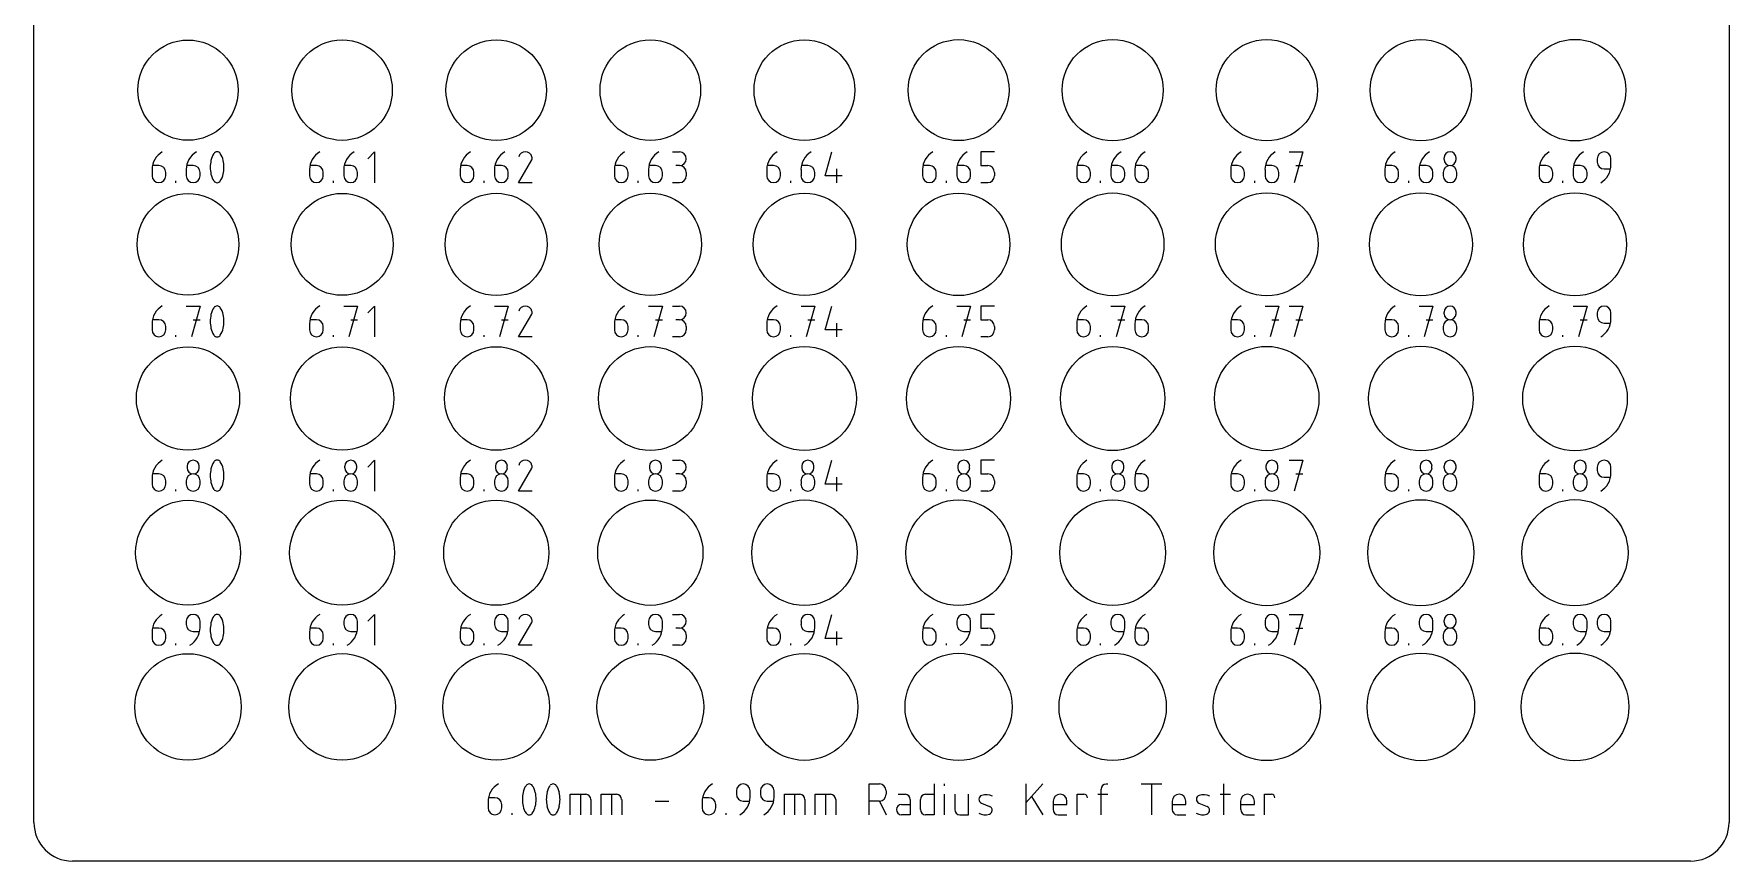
# Model space of a CAD drawing. Header units: millimetres. Extents: x -10 to 210, y -10 to 210.
# Drawn here: x -10 to 210, y -10 to 97.3 of the extents above; entities that cross this region are included whole.
import ezdxf

# ---------------------------------------------------------------- set-up
doc = ezdxf.new("R2010")
doc.units = ezdxf.units.MM
doc.layers.add('Base Plate', color=7, linetype='CONTINUOUS', lineweight=0, true_color=0x000000)
doc.layers.add('Etch', color=1, linetype='CONTINUOUS', lineweight=0, true_color=0xff0000)

msp = doc.modelspace()

# ---------------------------------------------------------------- linework, layer by layer
at = {"layer": 'Base Plate'}
for p, q in [((-10, -5), (-10, 205)), ((210, 205), (210, -5)), ((205, -10), (-5, -10))]:
    msp.add_line(p, q, dxfattribs=at)
for centre, radius in [((10, 90), 6.5), ((30, 90), 6.51), ((50, 90), 6.52), ((70, 90), 6.53), ((90, 90), 6.54), ((110, 90), 6.55), ((130, 90), 6.56), ((150, 90), 6.57), ((170, 90), 6.58), ((190, 90), 6.59), ((10, 70), 6.6), ((30, 70), 6.61), ((50, 70), 6.62), ((70, 70), 6.63), ((90, 70), 6.64), ((110, 70), 6.65), ((130, 70), 6.66), ((150, 70), 6.67), ((170, 70), 6.68), ((190, 70), 6.69), ((10, 50), 6.7), ((30, 50), 6.71), ((50, 50), 6.72), ((70, 50), 6.73), ((90, 50), 6.74), ((110, 50), 6.75), ((130, 50), 6.76), ((150, 50), 6.77), ((170, 50), 6.78), ((190, 50), 6.79), ((10, 30), 6.8), ((30, 30), 6.81), ((50, 30), 6.82), ((70, 30), 6.83), ((90, 30), 6.84), ((110, 30), 6.85), ((130, 30), 6.86), ((150, 30), 6.87), ((170, 30), 6.88), ((190, 30), 6.89), ((10, 10), 6.9), ((30, 10), 6.91), ((50, 10), 6.92), ((70, 10), 6.93), ((90, 10), 6.94), ((110, 10), 6.95), ((130, 10), 6.96), ((150, 10), 6.97), ((170, 10), 6.98), ((190, 10), 6.99)]:
    msp.add_circle(centre, radius, dxfattribs=at)
for centre, start, end in [((-5, -5), 180, 270), ((205, -5), 270, 0)]:
    msp.add_arc(centre, 5, start, end, dxfattribs=at)
at = {"layer": 'Etch'}
for p, q in [((33.33, 81.11), (34.22, 82)), ((34.22, 82), (34.22, 78)), ((72.89, 82), (73.78, 82)), ((92.67, 78.89), (93.56, 82)), ((114.67, 82), (112.89, 82)), ((112.89, 82), (112.89, 80.22)), ((152.89, 82), (154.67, 82)), ((154.67, 82), (153.56, 78)), ((5.33, 79.69), (5.33, 78.89)), ((6.22, 80.22), (5.39, 80.22)), ((7.11, 78.89), (7.11, 79.33)), ((9.78, 79.69), (9.78, 78.89)), ((10.67, 80.22), (9.83, 80.22)), ((11.56, 78.89), (11.56, 79.33)), ((25.78, 79.69), (25.78, 78.89)), ((26.67, 80.22), (25.83, 80.22)), ((27.56, 78.89), (27.56, 79.33)), ((30.22, 79.69), (30.22, 78.89)), ((31.11, 80.22), (30.28, 80.22)), ((32, 78.89), (32, 79.33)), ((45.33, 79.69), (45.33, 78.89)), ((46.22, 80.22), (45.39, 80.22)), ((47.11, 78.89), (47.11, 79.33)), ((49.78, 79.69), (49.78, 78.89)), ((50.67, 80.22), (49.83, 80.22)), ((51.56, 78.89), (51.56, 79.33)), ((52.89, 78), (54.61, 80.95)), ((65.33, 79.69), (65.33, 78.89)), ((66.22, 80.22), (65.39, 80.22)), ((67.11, 78.89), (67.11, 79.33)), ((69.78, 79.69), (69.78, 78.89)), ((70.67, 80.22), (69.83, 80.22)), ((71.56, 78.89), (71.56, 79.33)), ((73.78, 80.22), (73.33, 80.22)), ((74.67, 79.33), (74.67, 78.89)), ((85.11, 79.69), (85.11, 78.89)), ((86, 80.22), (85.16, 80.22)), ((86.89, 78.89), (86.89, 79.33)), ((89.56, 79.69), (89.56, 78.89)), ((90.44, 80.22), (89.61, 80.22)), ((91.33, 78.89), (91.33, 79.33)), ((94.22, 78), (94.22, 79.78)), ((105.33, 79.69), (105.33, 78.89)), ((106.22, 80.22), (105.39, 80.22)), ((107.11, 78.89), (107.11, 79.33)), ((109.78, 79.69), (109.78, 78.89)), ((110.67, 80.22), (109.83, 80.22)), ((111.56, 78.89), (111.56, 79.33)), ((112.89, 80.22), (113.78, 80.22)), ((114.67, 79.33), (114.67, 78.89)), ((125.33, 79.69), (125.33, 78.89)), ((126.22, 80.22), (125.39, 80.22)), ((127.11, 78.89), (127.11, 79.33)), ((129.78, 79.69), (129.78, 78.89)), ((130.67, 80.22), (129.83, 80.22)), ((131.56, 78.89), (131.56, 79.33)), ((132.89, 79.69), (132.89, 78.89)), ((133.78, 80.22), (132.94, 80.22)), ((134.67, 78.89), (134.67, 79.33)), ((145.33, 79.69), (145.33, 78.89)), ((146.22, 80.22), (145.39, 80.22)), ((147.11, 78.89), (147.11, 79.33)), ((149.78, 79.69), (149.78, 78.89)), ((150.67, 80.22), (149.83, 80.22)), ((151.56, 78.89), (151.56, 79.33)), ((153.78, 80.22), (154.67, 80.22)), ((165.33, 79.69), (165.33, 78.89)), ((166.22, 80.22), (165.39, 80.22)), ((167.11, 78.89), (167.11, 79.33)), ((169.78, 79.69), (169.78, 78.89)), ((170.67, 80.22), (169.83, 80.22)), ((171.56, 78.89), (171.56, 79.33)), ((172.89, 79.33), (172.89, 78.89)), ((173, 81.22), (173, 81)), ((174.56, 81), (174.56, 81.22)), ((174.67, 78.89), (174.67, 79.33)), ((185.33, 79.69), (185.33, 78.89)), ((186.22, 80.22), (185.39, 80.22)), ((187.11, 78.89), (187.11, 79.33)), ((189.78, 79.69), (189.78, 78.89)), ((190.67, 80.22), (189.83, 80.22)), ((191.56, 78.89), (191.56, 79.33)), ((192.89, 81.11), (192.89, 80.67)), ((193.78, 79.78), (194.61, 79.78)), ((194.67, 80.31), (194.67, 81.11)), ((8.44, 78), (8.44, 78.22)), ((28.89, 78), (28.89, 78.22)), ((48.44, 78), (48.44, 78.22)), ((54.67, 78), (52.89, 78)), ((68.44, 78), (68.44, 78.22)), ((73.78, 78), (72.89, 78)), ((88.22, 78), (88.22, 78.22)), ((94.89, 78.89), (92.67, 78.89)), ((108.44, 78), (108.44, 78.22)), ((113.78, 78), (112.89, 78)), ((128.44, 78), (128.44, 78.22)), ((148.44, 78), (148.44, 78.22)), ((168.44, 78), (168.44, 78.22)), ((188.44, 78), (188.44, 78.22)), ((9.78, 62), (11.56, 62)), ((11.56, 62), (10.44, 58)), ((30.22, 62), (32, 62)), ((32, 62), (30.89, 58)), ((33.33, 61.11), (34.22, 62)), ((34.22, 62), (34.22, 58)), ((49.78, 62), (51.56, 62)), ((51.56, 62), (50.44, 58)), ((69.78, 62), (71.56, 62)), ((71.56, 62), (70.44, 58)), ((72.89, 62), (73.78, 62)), ((89.56, 62), (91.33, 62)), ((91.33, 62), (90.22, 58)), ((92.67, 58.89), (93.56, 62)), ((109.78, 62), (111.56, 62)), ((111.56, 62), (110.44, 58)), ((114.67, 62), (112.89, 62)), ((112.89, 62), (112.89, 60.22)), ((129.78, 62), (131.56, 62)), ((131.56, 62), (130.44, 58)), ((149.78, 62), (151.56, 62)), ((151.56, 62), (150.44, 58)), ((152.89, 62), (154.67, 62)), ((154.67, 62), (153.56, 58)), ((169.78, 62), (171.56, 62)), ((171.56, 62), (170.44, 58)), ((189.78, 62), (191.56, 62)), ((191.56, 62), (190.44, 58)), ((5.33, 59.69), (5.33, 58.89)), ((6.22, 60.22), (5.39, 60.22)), ((10.67, 60.22), (11.56, 60.22)), ((25.78, 59.69), (25.78, 58.89)), ((26.67, 60.22), (25.83, 60.22)), ((31.11, 60.22), (32, 60.22)), ((45.33, 59.69), (45.33, 58.89)), ((46.22, 60.22), (45.39, 60.22)), ((50.67, 60.22), (51.56, 60.22)), ((52.89, 58), (54.61, 60.95)), ((65.33, 59.69), (65.33, 58.89)), ((66.22, 60.22), (65.39, 60.22)), ((70.67, 60.22), (71.56, 60.22)), ((73.78, 60.22), (73.33, 60.22)), ((85.11, 59.69), (85.11, 58.89)), ((86, 60.22), (85.16, 60.22)), ((90.44, 60.22), (91.33, 60.22)), ((94.22, 58), (94.22, 59.78)), ((105.33, 59.69), (105.33, 58.89)), ((106.22, 60.22), (105.39, 60.22)), ((110.67, 60.22), (111.56, 60.22)), ((112.89, 60.22), (113.78, 60.22)), ((125.33, 59.69), (125.33, 58.89)), ((126.22, 60.22), (125.39, 60.22)), ((130.67, 60.22), (131.56, 60.22)), ((132.89, 59.69), (132.89, 58.89)), ((133.78, 60.22), (132.94, 60.22)), ((145.33, 59.69), (145.33, 58.89)), ((146.22, 60.22), (145.39, 60.22)), ((150.67, 60.22), (151.56, 60.22)), ((153.78, 60.22), (154.67, 60.22)), ((165.33, 59.69), (165.33, 58.89)), ((166.22, 60.22), (165.39, 60.22)), ((170.67, 60.22), (171.56, 60.22)), ((173, 61.22), (173, 61)), ((174.56, 61), (174.56, 61.22)), ((185.33, 59.69), (185.33, 58.89)), ((186.22, 60.22), (185.39, 60.22)), ((190.67, 60.22), (191.56, 60.22)), ((192.89, 61.11), (192.89, 60.67)), ((193.78, 59.78), (194.61, 59.78)), ((194.67, 60.31), (194.67, 61.11)), ((7.11, 58.89), (7.11, 59.33)), ((8.44, 58), (8.44, 58.22)), ((27.56, 58.89), (27.56, 59.33)), ((28.89, 58), (28.89, 58.22)), ((47.11, 58.89), (47.11, 59.33)), ((48.44, 58), (48.44, 58.22)), ((54.67, 58), (52.89, 58)), ((67.11, 58.89), (67.11, 59.33)), ((68.44, 58), (68.44, 58.22)), ((73.78, 58), (72.89, 58)), ((74.67, 59.33), (74.67, 58.89)), ((86.89, 58.89), (86.89, 59.33)), ((88.22, 58), (88.22, 58.22)), ((94.89, 58.89), (92.67, 58.89)), ((107.11, 58.89), (107.11, 59.33)), ((108.44, 58), (108.44, 58.22)), ((113.78, 58), (112.89, 58)), ((114.67, 59.33), (114.67, 58.89)), ((127.11, 58.89), (127.11, 59.33)), ((128.44, 58), (128.44, 58.22)), ((134.67, 58.89), (134.67, 59.33)), ((147.11, 58.89), (147.11, 59.33)), ((148.44, 58), (148.44, 58.22)), ((167.11, 58.89), (167.11, 59.33)), ((168.44, 58), (168.44, 58.22)), ((172.89, 59.33), (172.89, 58.89)), ((174.67, 58.89), (174.67, 59.33)), ((187.11, 58.89), (187.11, 59.33)), ((188.44, 58), (188.44, 58.22)), ((33.33, 41.11), (34.22, 42)), ((34.22, 42), (34.22, 38)), ((72.89, 42), (73.78, 42)), ((92.67, 38.89), (93.56, 42)), ((114.67, 42), (112.89, 42)), ((112.89, 42), (112.89, 40.22)), ((152.89, 42), (154.67, 42)), ((154.67, 42), (153.56, 38)), ((5.33, 39.69), (5.33, 38.89)), ((6.22, 40.22), (5.39, 40.22)), ((9.89, 41.22), (9.89, 41)), ((11.44, 41), (11.44, 41.22)), ((25.78, 39.69), (25.78, 38.89)), ((26.67, 40.22), (25.83, 40.22)), ((30.33, 41.22), (30.33, 41)), ((31.89, 41), (31.89, 41.22)), ((45.33, 39.69), (45.33, 38.89)), ((46.22, 40.22), (45.39, 40.22)), ((49.89, 41.22), (49.89, 41)), ((51.44, 41), (51.44, 41.22)), ((52.89, 38), (54.61, 40.95)), ((65.33, 39.69), (65.33, 38.89)), ((66.22, 40.22), (65.39, 40.22)), ((69.89, 41.22), (69.89, 41)), ((71.44, 41), (71.44, 41.22)), ((73.78, 40.22), (73.33, 40.22)), ((85.11, 39.69), (85.11, 38.89)), ((86, 40.22), (85.16, 40.22)), ((89.67, 41.22), (89.67, 41)), ((91.22, 41), (91.22, 41.22)), ((94.22, 38), (94.22, 39.78)), ((105.33, 39.69), (105.33, 38.89)), ((106.22, 40.22), (105.39, 40.22)), ((109.89, 41.22), (109.89, 41)), ((111.44, 41), (111.44, 41.22)), ((112.89, 40.22), (113.78, 40.22)), ((125.33, 39.69), (125.33, 38.89)), ((126.22, 40.22), (125.39, 40.22)), ((129.89, 41.22), (129.89, 41)), ((131.44, 41), (131.44, 41.22)), ((132.89, 39.69), (132.89, 38.89)), ((133.78, 40.22), (132.94, 40.22)), ((145.33, 39.69), (145.33, 38.89)), ((146.22, 40.22), (145.39, 40.22)), ((149.89, 41.22), (149.89, 41)), ((151.44, 41), (151.44, 41.22)), ((153.78, 40.22), (154.67, 40.22)), ((165.33, 39.69), (165.33, 38.89)), ((166.22, 40.22), (165.39, 40.22)), ((169.89, 41.22), (169.89, 41)), ((171.44, 41), (171.44, 41.22)), ((173, 41.22), (173, 41)), ((174.56, 41), (174.56, 41.22)), ((185.33, 39.69), (185.33, 38.89)), ((186.22, 40.22), (185.39, 40.22)), ((189.89, 41.22), (189.89, 41)), ((191.44, 41), (191.44, 41.22)), ((192.89, 41.11), (192.89, 40.67)), ((193.78, 39.78), (194.61, 39.78)), ((194.67, 40.31), (194.67, 41.11)), ((7.11, 38.89), (7.11, 39.33)), ((8.44, 38), (8.44, 38.22)), ((9.78, 39.33), (9.78, 38.89)), ((11.56, 38.89), (11.56, 39.33)), ((27.56, 38.89), (27.56, 39.33)), ((28.89, 38), (28.89, 38.22)), ((30.22, 39.33), (30.22, 38.89)), ((32, 38.89), (32, 39.33)), ((47.11, 38.89), (47.11, 39.33)), ((48.44, 38), (48.44, 38.22)), ((49.78, 39.33), (49.78, 38.89)), ((51.56, 38.89), (51.56, 39.33)), ((54.67, 38), (52.89, 38)), ((67.11, 38.89), (67.11, 39.33)), ((68.44, 38), (68.44, 38.22)), ((69.78, 39.33), (69.78, 38.89)), ((71.56, 38.89), (71.56, 39.33)), ((73.78, 38), (72.89, 38)), ((74.67, 39.33), (74.67, 38.89)), ((86.89, 38.89), (86.89, 39.33)), ((88.22, 38), (88.22, 38.22)), ((89.56, 39.33), (89.56, 38.89)), ((91.33, 38.89), (91.33, 39.33)), ((94.89, 38.89), (92.67, 38.89)), ((107.11, 38.89), (107.11, 39.33)), ((108.44, 38), (108.44, 38.22)), ((109.78, 39.33), (109.78, 38.89)), ((111.56, 38.89), (111.56, 39.33)), ((113.78, 38), (112.89, 38)), ((114.67, 39.33), (114.67, 38.89)), ((127.11, 38.89), (127.11, 39.33)), ((128.44, 38), (128.44, 38.22)), ((129.78, 39.33), (129.78, 38.89)), ((131.56, 38.89), (131.56, 39.33)), ((134.67, 38.89), (134.67, 39.33)), ((147.11, 38.89), (147.11, 39.33)), ((148.44, 38), (148.44, 38.22)), ((149.78, 39.33), (149.78, 38.89)), ((151.56, 38.89), (151.56, 39.33)), ((167.11, 38.89), (167.11, 39.33)), ((168.44, 38), (168.44, 38.22)), ((169.78, 39.33), (169.78, 38.89)), ((171.56, 38.89), (171.56, 39.33)), ((172.89, 39.33), (172.89, 38.89)), ((174.67, 38.89), (174.67, 39.33)), ((187.11, 38.89), (187.11, 39.33)), ((188.44, 38), (188.44, 38.22)), ((189.78, 39.33), (189.78, 38.89)), ((191.56, 38.89), (191.56, 39.33)), ((33.33, 21.11), (34.22, 22)), ((34.22, 22), (34.22, 18)), ((72.89, 22), (73.78, 22)), ((92.67, 18.89), (93.56, 22)), ((114.67, 22), (112.89, 22)), ((112.89, 22), (112.89, 20.22)), ((152.89, 22), (154.67, 22)), ((154.67, 22), (153.56, 18)), ((6.22, 20.22), (5.39, 20.22)), ((9.78, 21.11), (9.78, 20.67)), ((11.56, 20.31), (11.56, 21.11)), ((26.67, 20.22), (25.83, 20.22)), ((30.22, 21.11), (30.22, 20.67)), ((32, 20.31), (32, 21.11)), ((46.22, 20.22), (45.39, 20.22)), ((49.78, 21.11), (49.78, 20.67)), ((51.56, 20.31), (51.56, 21.11)), ((52.89, 18), (54.61, 20.95)), ((66.22, 20.22), (65.39, 20.22)), ((69.78, 21.11), (69.78, 20.67)), ((71.56, 20.31), (71.56, 21.11)), ((73.78, 20.22), (73.33, 20.22)), ((86, 20.22), (85.16, 20.22)), ((89.56, 21.11), (89.56, 20.67)), ((91.33, 20.31), (91.33, 21.11)), ((106.22, 20.22), (105.39, 20.22)), ((109.78, 21.11), (109.78, 20.67)), ((111.56, 20.31), (111.56, 21.11)), ((112.89, 20.22), (113.78, 20.22)), ((126.22, 20.22), (125.39, 20.22)), ((129.78, 21.11), (129.78, 20.67)), ((131.56, 20.31), (131.56, 21.11)), ((133.78, 20.22), (132.94, 20.22)), ((146.22, 20.22), (145.39, 20.22)), ((149.78, 21.11), (149.78, 20.67)), ((151.56, 20.31), (151.56, 21.11)), ((153.78, 20.22), (154.67, 20.22)), ((166.22, 20.22), (165.39, 20.22)), ((169.78, 21.11), (169.78, 20.67)), ((171.56, 20.31), (171.56, 21.11)), ((173, 21.22), (173, 21)), ((174.56, 21), (174.56, 21.22)), ((186.22, 20.22), (185.39, 20.22)), ((189.78, 21.11), (189.78, 20.67)), ((191.56, 20.31), (191.56, 21.11)), ((192.89, 21.11), (192.89, 20.67)), ((194.67, 20.31), (194.67, 21.11)), ((5.33, 19.69), (5.33, 18.89)), ((7.11, 18.89), (7.11, 19.33)), ((8.44, 18), (8.44, 18.22)), ((10.67, 19.78), (11.5, 19.78)), ((25.78, 19.69), (25.78, 18.89)), ((27.56, 18.89), (27.56, 19.33)), ((28.89, 18), (28.89, 18.22)), ((31.11, 19.78), (31.95, 19.78)), ((45.33, 19.69), (45.33, 18.89)), ((47.11, 18.89), (47.11, 19.33)), ((48.44, 18), (48.44, 18.22)), ((50.67, 19.78), (51.5, 19.78)), ((54.67, 18), (52.89, 18)), ((65.33, 19.69), (65.33, 18.89)), ((67.11, 18.89), (67.11, 19.33)), ((68.44, 18), (68.44, 18.22)), ((70.67, 19.78), (71.5, 19.78)), ((73.78, 18), (72.89, 18)), ((74.67, 19.33), (74.67, 18.89)), ((85.11, 19.69), (85.11, 18.89)), ((86.89, 18.89), (86.89, 19.33)), ((88.22, 18), (88.22, 18.22)), ((90.44, 19.78), (91.28, 19.78)), ((94.89, 18.89), (92.67, 18.89)), ((94.22, 18), (94.22, 19.78)), ((105.33, 19.69), (105.33, 18.89)), ((107.11, 18.89), (107.11, 19.33)), ((108.44, 18), (108.44, 18.22)), ((110.67, 19.78), (111.5, 19.78)), ((113.78, 18), (112.89, 18)), ((114.67, 19.33), (114.67, 18.89)), ((125.33, 19.69), (125.33, 18.89)), ((127.11, 18.89), (127.11, 19.33)), ((128.44, 18), (128.44, 18.22)), ((130.67, 19.78), (131.5, 19.78)), ((132.89, 19.69), (132.89, 18.89)), ((134.67, 18.89), (134.67, 19.33)), ((145.33, 19.69), (145.33, 18.89)), ((147.11, 18.89), (147.11, 19.33)), ((148.44, 18), (148.44, 18.22)), ((150.67, 19.78), (151.5, 19.78)), ((165.33, 19.69), (165.33, 18.89)), ((167.11, 18.89), (167.11, 19.33)), ((168.44, 18), (168.44, 18.22)), ((170.67, 19.78), (171.5, 19.78)), ((172.89, 19.33), (172.89, 18.89)), ((174.67, 18.89), (174.67, 19.33)), ((185.33, 19.69), (185.33, 18.89)), ((187.11, 18.89), (187.11, 19.33)), ((188.44, 18), (188.44, 18.22)), ((190.67, 19.78), (191.5, 19.78)), ((193.78, 19.78), (194.61, 19.78)), ((98.39, -4), (98.39, 0)), ((98.39, 0), (99.72, 0)), ((108.17, -0.22), (108.17, 0)), ((133.72, 0), (136.39, 0)), ((135.06, 0), (135.06, -4)), ((49.83, -1.78), (49, -1.78)), ((59.61, -4), (59.61, -1.33)), ((59.61, -1.33), (61.61, -1.33)), ((60.94, -1.33), (60.94, -4)), ((62.28, -2), (62.28, -4)), ((63.61, -4), (63.61, -1.33)), ((63.61, -1.33), (65.61, -1.33)), ((64.94, -1.33), (64.94, -4)), ((66.28, -2), (66.28, -4)), ((77.61, -1.78), (76.78, -1.78)), ((81.17, -0.89), (81.17, -1.33)), ((82.94, -1.69), (82.94, -0.89)), ((84.28, -0.89), (84.28, -1.33)), ((86.06, -1.69), (86.06, -0.89)), ((87.39, -4), (87.39, -1.33)), ((87.39, -1.33), (89.39, -1.33)), ((88.72, -1.33), (88.72, -4)), ((90.06, -2), (90.06, -4)), ((91.39, -4), (91.39, -1.33)), ((91.39, -1.33), (93.39, -1.33)), ((92.72, -1.33), (92.72, -4)), ((94.06, -2), (94.06, -4)), ((100.61, -0.89), (100.61, -1.33)), ((102.17, -1.33), (103.06, -1.33)), ((103.72, -2), (103.72, -4)), ((105.06, -3.33), (105.06, -2)), ((105.72, -1.33), (106.83, -1.33)), ((106.83, 0), (106.83, -4)), ((108.17, -4), (108.17, -1.33)), ((109.5, -1.33), (109.5, -3.33)), ((111.28, -4), (111.28, -1.33)), ((118.72, 0), (118.72, -4)), ((118.72, -2.44), (120.94, 0)), ((119.46, -1.63), (120.94, -4)), ((125.39, -4), (125.39, -1.33)), ((125.39, -1.33), (126.28, -1.33)), ((128.06, -1.33), (129.39, -1.33)), ((128.5, -4), (128.5, -0.67)), ((129.17, 0), (129.39, 0)), ((143.94, -1.33), (145.28, -1.33)), ((144.39, 0), (144.39, -4)), ((149.72, -4), (149.72, -1.33)), ((149.72, -1.33), (150.61, -1.33)), ((48.94, -2.31), (48.94, -3.11)), ((50.72, -3.11), (50.72, -2.67)), ((52.06, -4), (52.06, -3.78)), ((70.61, -2.22), (72.39, -2.22)), ((76.72, -2.31), (76.72, -3.11)), ((78.5, -3.11), (78.5, -2.67)), ((79.83, -4), (79.83, -3.78)), ((82.06, -2.22), (82.89, -2.22)), ((85.17, -2.22), (86, -2.22)), ((99.72, -2.22), (98.39, -2.22)), ((99.72, -2.22), (100.61, -4)), ((102.61, -2.67), (103.72, -2.67)), ((103.72, -4), (102.61, -4)), ((106.83, -4), (105.72, -4)), ((110.17, -4), (111.28, -4)), ((112.97, -2.48), (114.03, -2.91)), ((122.28, -2.22), (122.28, -3.33)), ((122.28, -2.67), (124.06, -2.67)), ((122.94, -4), (124.06, -4)), ((124.06, -2.67), (124.06, -2.22)), ((137.72, -2.22), (137.72, -3.33)), ((137.72, -2.67), (139.5, -2.67)), ((138.39, -4), (139.5, -4)), ((139.5, -2.67), (139.5, -2.22)), ((141.2, -2.48), (142.25, -2.91)), ((146.61, -2.22), (146.61, -3.33)), ((146.61, -2.67), (148.39, -2.67)), ((147.28, -4), (148.39, -4)), ((148.39, -2.67), (148.39, -2.22))]:
    msp.add_line(p, q, dxfattribs=at)
for centre, radius, start, end in [((8, 79.69), 2.67, 120, 180), ((12.44, 79.69), 2.67, 120, 180), ((15.08, 80.5), 2.14, 143.2, 169.5), ((13.78, 81.52), 0.484, 32.76, 147.2), ((12.47, 80.5), 2.14, 10.51, 36.77), ((28.44, 79.69), 2.67, 120, 180), ((32.89, 79.69), 2.67, 120, 180), ((48, 79.69), 2.67, 120, 180), ((52.44, 79.69), 2.67, 120, 180), ((53.78, 81.11), 0.889, 14.48, 165.5), ((68, 79.69), 2.67, 120, 180), ((72.44, 79.69), 2.67, 120, 180), ((73.78, 81.11), 0.889, 270, 90), ((87.78, 79.69), 2.67, 120, 180), ((92.22, 79.69), 2.67, 120, 180), ((108, 79.69), 2.67, 120, 180), ((112.44, 79.69), 2.67, 120, 180), ((128, 79.69), 2.67, 120, 180), ((132.44, 79.69), 2.67, 120, 180), ((135.56, 79.69), 2.67, 120, 180), ((148, 79.69), 2.67, 120, 180), ((152.44, 79.69), 2.67, 120, 180), ((168, 79.69), 2.67, 120, 180), ((172.44, 79.69), 2.67, 120, 180), ((173.78, 81.22), 0.778, 0, 180), ((188, 79.69), 2.67, 120, 180), ((192.44, 79.69), 2.67, 120, 180), ((193.78, 81.11), 0.889, 0, 180), ((6.22, 79.33), 0.889, 0, 90), ((10.67, 79.33), 0.889, 0, 90), ((17.07, 80.01), 4.18, 167.9, 180.2), ((17.07, 79.99), 4.18, 179.8, 192.1), ((10.49, 80.01), 4.18, 359.8, 12.09), ((10.49, 79.99), 4.18, 347.9, 0.1885), ((26.67, 79.33), 0.889, 0, 90), ((31.11, 79.33), 0.889, 0, 90), ((46.22, 79.33), 0.889, 0, 90), ((50.67, 79.33), 0.889, 0, 90), ((54.22, 81.18), 0.444, 329.8, 20.53), ((66.22, 79.33), 0.889, 0, 90), ((70.67, 79.33), 0.889, 0, 90), ((73.78, 79.33), 0.889, 0, 90), ((86, 79.33), 0.889, 0, 90), ((90.44, 79.33), 0.889, 0, 90), ((106.22, 79.33), 0.889, 0, 90), ((110.67, 79.33), 0.889, 0, 90), ((113.78, 79.33), 0.889, 0, 90), ((126.22, 79.33), 0.889, 0, 90), ((130.67, 79.33), 0.889, 0, 90), ((133.78, 79.33), 0.889, 0, 90), ((146.22, 79.33), 0.889, 0, 90), ((150.67, 79.33), 0.889, 0, 90), ((166.22, 79.33), 0.889, 0, 90), ((170.67, 79.33), 0.889, 0, 90), ((173.78, 79.33), 0.889, 0, 180), ((173.78, 81), 0.778, 180, 0), ((186.22, 79.33), 0.889, 0, 90), ((190.67, 79.33), 0.889, 0, 90), ((193.78, 80.67), 0.889, 180, 270), ((192, 80.31), 2.67, 300, 0), ((6.22, 78.89), 0.889, 180, 0), ((10.67, 78.89), 0.889, 180, 0), ((15.08, 79.5), 2.14, 190.5, 216.8), ((13.78, 78.48), 0.484, 212.8, 327.2), ((12.47, 79.5), 2.14, 323.2, 349.5), ((26.67, 78.89), 0.889, 180, 0), ((31.11, 78.89), 0.889, 180, 0), ((46.22, 78.89), 0.889, 180, 0), ((50.67, 78.89), 0.889, 180, 0), ((66.22, 78.89), 0.889, 180, 0), ((70.67, 78.89), 0.889, 180, 0), ((73.78, 78.89), 0.889, 270, 0), ((86, 78.89), 0.889, 180, 0), ((90.44, 78.89), 0.889, 180, 0), ((106.22, 78.89), 0.889, 180, 0), ((110.67, 78.89), 0.889, 180, 0), ((113.78, 78.89), 0.889, 270, 0), ((126.22, 78.89), 0.889, 180, 0), ((130.67, 78.89), 0.889, 180, 0), ((133.78, 78.89), 0.889, 180, 0), ((146.22, 78.89), 0.889, 180, 0), ((150.67, 78.89), 0.889, 180, 0), ((166.22, 78.89), 0.889, 180, 0), ((170.67, 78.89), 0.889, 180, 0), ((173.78, 78.89), 0.889, 180, 0), ((186.22, 78.89), 0.889, 180, 0), ((190.67, 78.89), 0.889, 180, 0), ((8, 59.69), 2.67, 120, 180), ((15.08, 60.5), 2.14, 143.2, 169.5), ((13.78, 61.52), 0.484, 32.76, 147.2), ((12.47, 60.5), 2.14, 10.51, 36.77), ((28.44, 59.69), 2.67, 120, 180), ((48, 59.69), 2.67, 120, 180), ((53.78, 61.11), 0.889, 14.48, 165.5), ((68, 59.69), 2.67, 120, 180), ((73.78, 61.11), 0.889, 270, 90), ((87.78, 59.69), 2.67, 120, 180), ((108, 59.69), 2.67, 120, 180), ((128, 59.69), 2.67, 120, 180), ((135.56, 59.69), 2.67, 120, 180), ((148, 59.69), 2.67, 120, 180), ((168, 59.69), 2.67, 120, 180), ((173.78, 61.22), 0.778, 0, 180), ((188, 59.69), 2.67, 120, 180), ((193.78, 61.11), 0.889, 0, 180), ((6.22, 59.33), 0.889, 0, 90), ((17.07, 60.01), 4.18, 167.9, 180.2), ((17.07, 59.99), 4.18, 179.8, 192.1), ((10.49, 60.01), 4.18, 359.8, 12.09), ((10.49, 59.99), 4.18, 347.9, 0.1885), ((26.67, 59.33), 0.889, 0, 90), ((46.22, 59.33), 0.889, 0, 90), ((54.22, 61.18), 0.444, 329.8, 20.53), ((66.22, 59.33), 0.889, 0, 90), ((73.78, 59.33), 0.889, 0, 90), ((86, 59.33), 0.889, 0, 90), ((106.22, 59.33), 0.889, 0, 90), ((113.78, 59.33), 0.889, 0, 90), ((126.22, 59.33), 0.889, 0, 90), ((133.78, 59.33), 0.889, 0, 90), ((146.22, 59.33), 0.889, 0, 90), ((166.22, 59.33), 0.889, 0, 90), ((173.78, 59.33), 0.889, 0, 180), ((173.78, 61), 0.778, 180, 0), ((186.22, 59.33), 0.889, 0, 90), ((193.78, 60.67), 0.889, 180, 270), ((192, 60.31), 2.67, 300, 0), ((6.22, 58.89), 0.889, 180, 0), ((15.08, 59.5), 2.14, 190.5, 216.8), ((13.78, 58.48), 0.484, 212.8, 327.2), ((12.47, 59.5), 2.14, 323.2, 349.5), ((26.67, 58.89), 0.889, 180, 0), ((46.22, 58.89), 0.889, 180, 0), ((66.22, 58.89), 0.889, 180, 0), ((73.78, 58.89), 0.889, 270, 0), ((86, 58.89), 0.889, 180, 0), ((106.22, 58.89), 0.889, 180, 0), ((113.78, 58.89), 0.889, 270, 0), ((126.22, 58.89), 0.889, 180, 0), ((133.78, 58.89), 0.889, 180, 0), ((146.22, 58.89), 0.889, 180, 0), ((166.22, 58.89), 0.889, 180, 0), ((173.78, 58.89), 0.889, 180, 0), ((186.22, 58.89), 0.889, 180, 0), ((8, 39.69), 2.67, 120, 180), ((10.67, 41.22), 0.778, 0, 180), ((13.78, 41.52), 0.484, 32.76, 147.2), ((28.44, 39.69), 2.67, 120, 180), ((31.11, 41.22), 0.778, 0, 180), ((48, 39.69), 2.67, 120, 180), ((50.67, 41.22), 0.778, 0, 180), ((53.78, 41.11), 0.889, 14.48, 165.5), ((68, 39.69), 2.67, 120, 180), ((70.67, 41.22), 0.778, 0, 180), ((73.78, 41.11), 0.889, 270, 90), ((87.78, 39.69), 2.67, 120, 180), ((90.44, 41.22), 0.778, 0, 180), ((108, 39.69), 2.67, 120, 180), ((110.67, 41.22), 0.778, 0, 180), ((128, 39.69), 2.67, 120, 180), ((130.67, 41.22), 0.778, 0, 180), ((135.56, 39.69), 2.67, 120, 180), ((148, 39.69), 2.67, 120, 180), ((150.67, 41.22), 0.778, 0, 180), ((168, 39.69), 2.67, 120, 180), ((170.67, 41.22), 0.778, 0, 180), ((173.78, 41.22), 0.778, 0, 180), ((188, 39.69), 2.67, 120, 180), ((190.67, 41.22), 0.778, 0, 180), ((193.78, 41.11), 0.889, 0, 180), ((6.22, 39.33), 0.889, 0, 90), ((10.67, 39.33), 0.889, 0, 180), ((10.67, 41), 0.778, 180, 0), ((17.07, 40.01), 4.18, 167.9, 180.2), ((17.07, 39.99), 4.18, 179.8, 192.1), ((15.08, 40.5), 2.14, 143.2, 169.5), ((12.47, 40.5), 2.14, 10.51, 36.77), ((10.49, 40.01), 4.18, 359.8, 12.09), ((10.49, 39.99), 4.18, 347.9, 0.1885), ((26.67, 39.33), 0.889, 0, 90), ((31.11, 39.33), 0.889, 0, 180), ((31.11, 41), 0.778, 180, 0), ((46.22, 39.33), 0.889, 0, 90), ((50.67, 39.33), 0.889, 0, 180), ((50.67, 41), 0.778, 180, 0), ((54.22, 41.18), 0.444, 329.8, 20.53), ((66.22, 39.33), 0.889, 0, 90), ((70.67, 39.33), 0.889, 0, 180), ((70.67, 41), 0.778, 180, 0), ((73.78, 39.33), 0.889, 0, 90), ((86, 39.33), 0.889, 0, 90), ((90.44, 39.33), 0.889, 0, 180), ((90.44, 41), 0.778, 180, 0), ((106.22, 39.33), 0.889, 0, 90), ((110.67, 39.33), 0.889, 0, 180), ((110.67, 41), 0.778, 180, 0), ((113.78, 39.33), 0.889, 0, 90), ((126.22, 39.33), 0.889, 0, 90), ((130.67, 39.33), 0.889, 0, 180), ((130.67, 41), 0.778, 180, 0), ((133.78, 39.33), 0.889, 0, 90), ((146.22, 39.33), 0.889, 0, 90), ((150.67, 39.33), 0.889, 0, 180), ((150.67, 41), 0.778, 180, 0), ((166.22, 39.33), 0.889, 0, 90), ((170.67, 39.33), 0.889, 0, 180), ((170.67, 41), 0.778, 180, 0), ((173.78, 39.33), 0.889, 0, 180), ((173.78, 41), 0.778, 180, 0), ((186.22, 39.33), 0.889, 0, 90), ((190.67, 39.33), 0.889, 0, 180), ((190.67, 41), 0.778, 180, 0), ((193.78, 40.67), 0.889, 180, 270), ((192, 40.31), 2.67, 300, 0), ((6.22, 38.89), 0.889, 180, 0), ((10.67, 38.89), 0.889, 180, 0), ((15.08, 39.5), 2.14, 190.5, 216.8), ((13.78, 38.48), 0.484, 212.8, 327.2), ((12.47, 39.5), 2.14, 323.2, 349.5), ((26.67, 38.89), 0.889, 180, 0), ((31.11, 38.89), 0.889, 180, 0), ((46.22, 38.89), 0.889, 180, 0), ((50.67, 38.89), 0.889, 180, 0), ((66.22, 38.89), 0.889, 180, 0), ((70.67, 38.89), 0.889, 180, 0), ((73.78, 38.89), 0.889, 270, 0), ((86, 38.89), 0.889, 180, 0), ((90.44, 38.89), 0.889, 180, 0), ((106.22, 38.89), 0.889, 180, 0), ((110.67, 38.89), 0.889, 180, 0), ((113.78, 38.89), 0.889, 270, 0), ((126.22, 38.89), 0.889, 180, 0), ((130.67, 38.89), 0.889, 180, 0), ((133.78, 38.89), 0.889, 180, 0), ((146.22, 38.89), 0.889, 180, 0), ((150.67, 38.89), 0.889, 180, 0), ((166.22, 38.89), 0.889, 180, 0), ((170.67, 38.89), 0.889, 180, 0), ((173.78, 38.89), 0.889, 180, 0), ((186.22, 38.89), 0.889, 180, 0), ((190.67, 38.89), 0.889, 180, 0), ((8, 19.69), 2.67, 120, 180), ((10.67, 21.11), 0.889, 0, 180), ((13.78, 21.52), 0.484, 32.76, 147.2), ((28.44, 19.69), 2.67, 120, 180), ((31.11, 21.11), 0.889, 0, 180), ((48, 19.69), 2.67, 120, 180), ((50.67, 21.11), 0.889, 0, 180), ((53.78, 21.11), 0.889, 14.48, 165.5), ((68, 19.69), 2.67, 120, 180), ((70.67, 21.11), 0.889, 0, 180), ((73.78, 21.11), 0.889, 270, 90), ((87.78, 19.69), 2.67, 120, 180), ((90.44, 21.11), 0.889, 0, 180), ((108, 19.69), 2.67, 120, 180), ((110.67, 21.11), 0.889, 0, 180), ((128, 19.69), 2.67, 120, 180), ((130.67, 21.11), 0.889, 0, 180), ((135.56, 19.69), 2.67, 120, 180), ((148, 19.69), 2.67, 120, 180), ((150.67, 21.11), 0.889, 0, 180), ((168, 19.69), 2.67, 120, 180), ((170.67, 21.11), 0.889, 0, 180), ((173.78, 21.22), 0.778, 0, 180), ((188, 19.69), 2.67, 120, 180), ((190.67, 21.11), 0.889, 0, 180), ((193.78, 21.11), 0.889, 0, 180), ((6.22, 19.33), 0.889, 0, 90), ((10.67, 20.67), 0.889, 180, 270), ((8.89, 20.31), 2.67, 300, 0), ((17.07, 20.01), 4.18, 167.9, 180.2), ((17.07, 19.99), 4.18, 179.8, 192.1), ((15.08, 20.5), 2.14, 143.2, 169.5), ((12.47, 20.5), 2.14, 10.51, 36.77), ((10.49, 20.01), 4.18, 359.8, 12.09), ((10.49, 19.99), 4.18, 347.9, 0.1885), ((26.67, 19.33), 0.889, 0, 90), ((31.11, 20.67), 0.889, 180, 270), ((29.33, 20.31), 2.67, 300, 0), ((46.22, 19.33), 0.889, 0, 90), ((50.67, 20.67), 0.889, 180, 270), ((48.89, 20.31), 2.67, 300, 0), ((54.22, 21.18), 0.444, 329.8, 20.53), ((66.22, 19.33), 0.889, 0, 90), ((70.67, 20.67), 0.889, 180, 270), ((68.89, 20.31), 2.67, 300, 0), ((73.78, 19.33), 0.889, 0, 90), ((86, 19.33), 0.889, 0, 90), ((90.44, 20.67), 0.889, 180, 270), ((88.67, 20.31), 2.67, 300, 0), ((106.22, 19.33), 0.889, 0, 90), ((110.67, 20.67), 0.889, 180, 270), ((108.89, 20.31), 2.67, 300, 0), ((113.78, 19.33), 0.889, 0, 90), ((126.22, 19.33), 0.889, 0, 90), ((130.67, 20.67), 0.889, 180, 270), ((128.89, 20.31), 2.67, 300, 0), ((133.78, 19.33), 0.889, 0, 90), ((146.22, 19.33), 0.889, 0, 90), ((150.67, 20.67), 0.889, 180, 270), ((148.89, 20.31), 2.67, 300, 0), ((166.22, 19.33), 0.889, 0, 90), ((170.67, 20.67), 0.889, 180, 270), ((168.89, 20.31), 2.67, 300, 0), ((173.78, 19.33), 0.889, 0, 180), ((173.78, 21), 0.778, 180, 0), ((186.22, 19.33), 0.889, 0, 90), ((190.67, 20.67), 0.889, 180, 270), ((188.89, 20.31), 2.67, 300, 0), ((193.78, 20.67), 0.889, 180, 270), ((192, 20.31), 2.67, 300, 0), ((6.22, 18.89), 0.889, 180, 0), ((15.08, 19.5), 2.14, 190.5, 216.8), ((13.78, 18.48), 0.484, 212.8, 327.2), ((12.47, 19.5), 2.14, 323.2, 349.5), ((26.67, 18.89), 0.889, 180, 0), ((46.22, 18.89), 0.889, 180, 0), ((66.22, 18.89), 0.889, 180, 0), ((73.78, 18.89), 0.889, 270, 0), ((86, 18.89), 0.889, 180, 0), ((106.22, 18.89), 0.889, 180, 0), ((113.78, 18.89), 0.889, 270, 0), ((126.22, 18.89), 0.889, 180, 0), ((133.78, 18.89), 0.889, 180, 0), ((146.22, 18.89), 0.889, 180, 0), ((166.22, 18.89), 0.889, 180, 0), ((173.78, 18.89), 0.889, 180, 0), ((186.22, 18.89), 0.889, 180, 0), ((51.61, -2.31), 2.67, 120, 180), ((54.28, -0.48), 0.484, 32.76, 147.2), ((57.39, -0.48), 0.484, 32.76, 147.2), ((79.39, -2.31), 2.67, 120, 180), ((82.06, -0.89), 0.889, 0, 180), ((85.17, -0.89), 0.889, 0, 180), ((99.72, -0.89), 0.889, 0, 90), ((49.83, -2.67), 0.889, 0, 90), ((57.57, -1.99), 4.18, 167.9, 180.2), ((57.57, -2.01), 4.18, 179.8, 192.1), ((55.58, -1.5), 2.14, 143.2, 169.5), ((52.97, -1.5), 2.14, 10.51, 36.77), ((50.99, -1.99), 4.18, 359.8, 12.09), ((50.99, -2.01), 4.18, 347.9, 0.1885), ((60.68, -1.99), 4.18, 167.9, 180.2), ((60.68, -2.01), 4.18, 179.8, 192.1), ((58.69, -1.5), 2.14, 143.2, 169.5), ((56.09, -1.5), 2.14, 10.51, 36.77), ((54.1, -1.99), 4.18, 359.8, 12.09), ((54.1, -2.01), 4.18, 347.9, 0.1885), ((61.61, -2), 0.667, 0, 90), ((65.61, -2), 0.667, 0, 90), ((77.61, -2.67), 0.889, 0, 90), ((82.06, -1.33), 0.889, 180, 270), ((80.28, -1.69), 2.67, 300, 0), ((85.17, -1.33), 0.889, 180, 270), ((83.39, -1.69), 2.67, 300, 0), ((89.39, -2), 0.667, 0, 90), ((93.39, -2), 0.667, 0, 90), ((99.72, -1.33), 0.889, 270, 0), ((103.06, -2), 0.667, 0, 90), ((105.72, -2), 0.667, 90, 180), ((113.17, -1.98), 0.533, 108.3, 247.8), ((113.57, -3.19), 1.8, 63.1, 108.3), ((123.17, -2.22), 0.889, 0, 180), ((126.28, -1.78), 0.444, 0, 90), ((129.17, -0.67), 0.667, 90, 180), ((138.61, -2.22), 0.889, 0, 180), ((141.4, -1.98), 0.533, 108.3, 247.8), ((141.8, -3.19), 1.8, 63.1, 108.3), ((147.5, -2.22), 0.889, 0, 180), ((150.61, -1.78), 0.444, 0, 90), ((49.83, -3.11), 0.889, 180, 0), ((55.58, -2.5), 2.14, 190.5, 216.8), ((54.28, -3.52), 0.484, 212.8, 327.2), ((52.97, -2.5), 2.14, 323.2, 349.5), ((58.69, -2.5), 2.14, 190.5, 216.8), ((57.39, -3.52), 0.484, 212.8, 327.2), ((56.09, -2.5), 2.14, 323.2, 349.5), ((77.61, -3.11), 0.889, 180, 0), ((102.61, -3.33), 0.667, 90, 270), ((105.72, -3.33), 0.667, 180, 270), ((110.17, -3.33), 0.667, 180, 270), ((113.43, -2.2), 1.8, 243.1, 288.3), ((113.83, -3.4), 0.533, 288.3, 67.79), ((122.94, -3.33), 0.667, 180, 270), ((138.39, -3.33), 0.667, 180, 270), ((141.65, -2.2), 1.8, 243.1, 288.3), ((142.05, -3.4), 0.533, 288.3, 67.79), ((147.28, -3.33), 0.667, 180, 270)]:
    msp.add_arc(centre, radius, start, end, dxfattribs=at)

doc.saveas('drawing.dxf')
